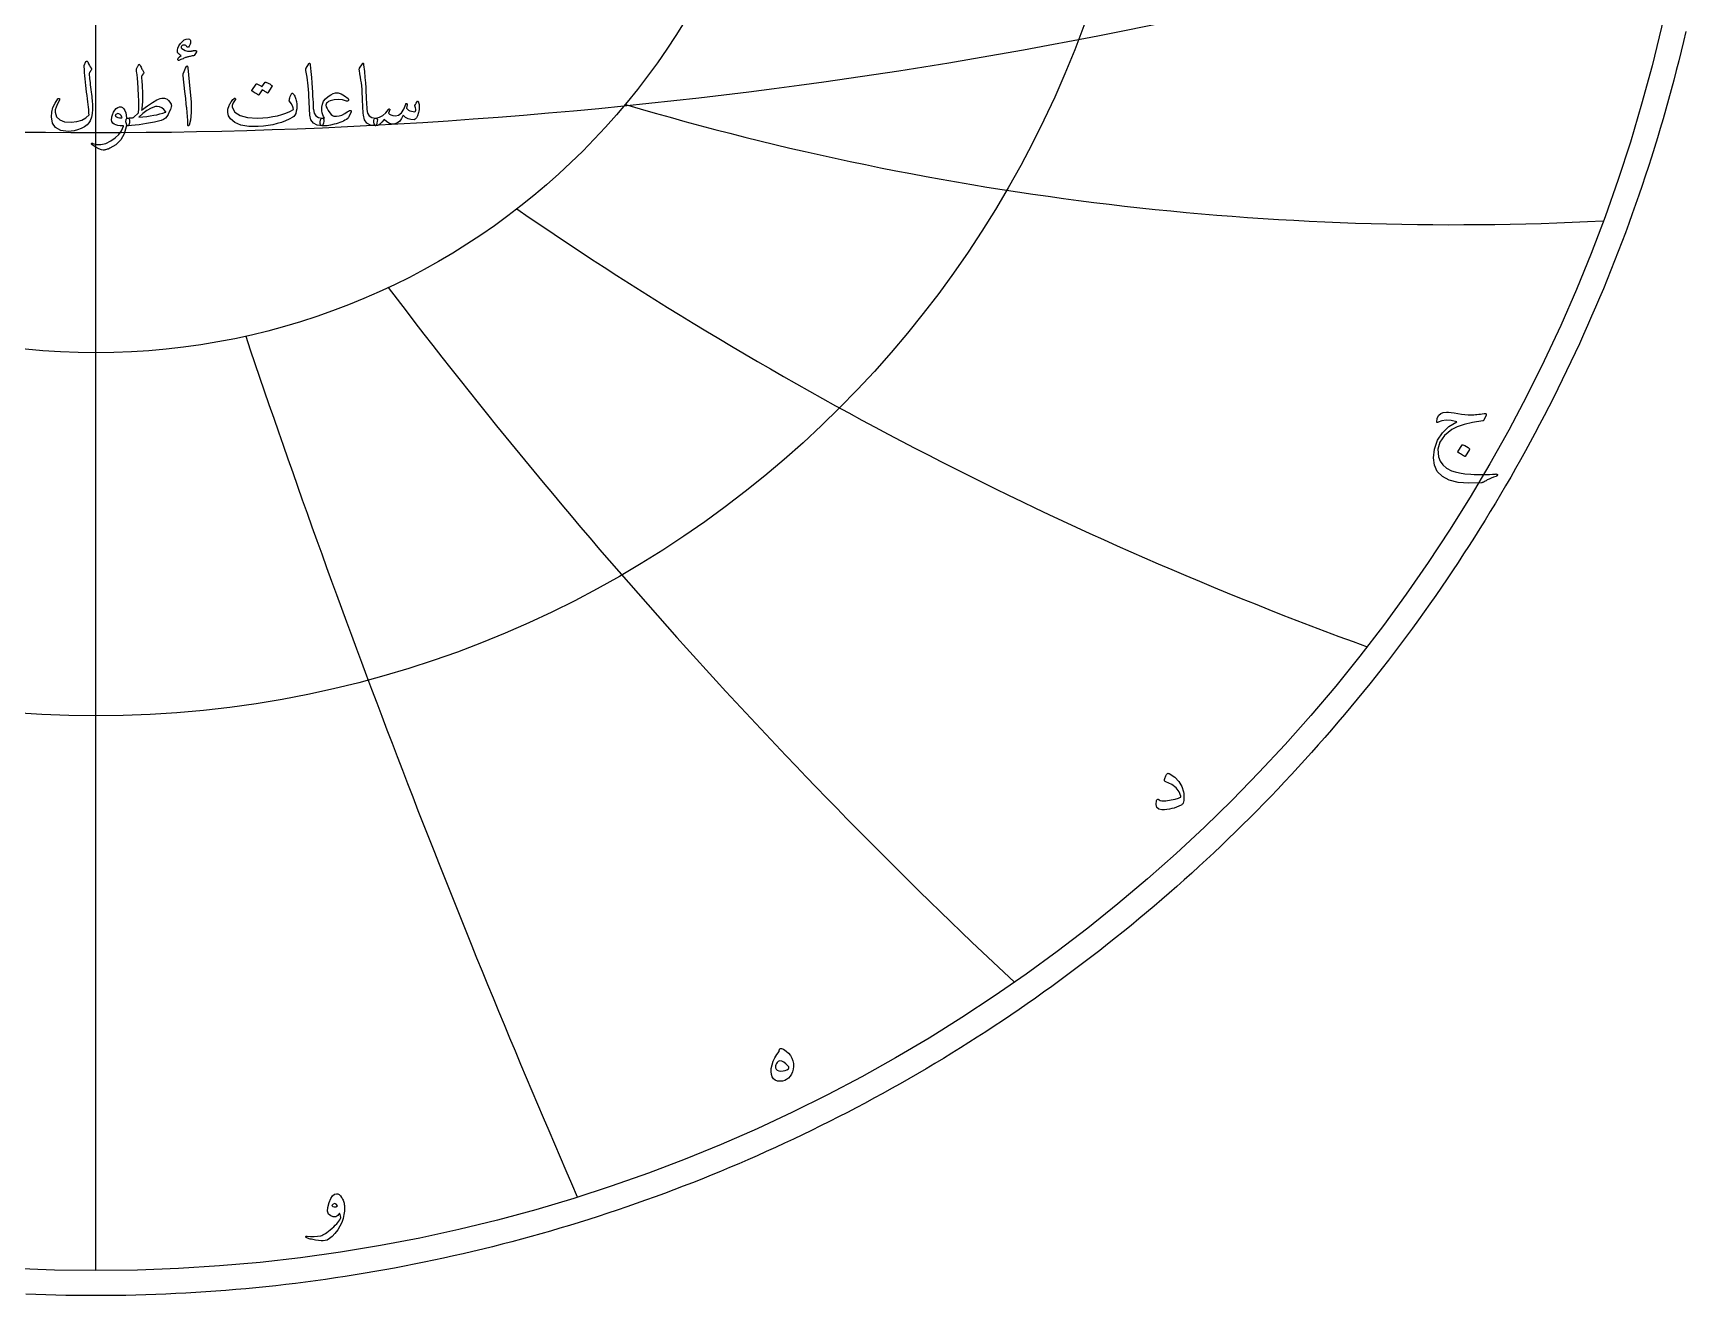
# Model space of a CAD drawing. Header units: millimetres. Extents: x -137 to 137, y -137 to 141.
# Drawn here: x -5.3 to 135, y -137.1 to -31 of the extents above; entities that cross this region are included whole.
import ezdxf

# ---------------------------------------------------------------- set-up
doc = ezdxf.new("R2010")
doc.units = ezdxf.units.MM
for name, color, linetype in [('CUT_OUTER', 1, 'Continuous'), ('ENGRAVE', 7, 'Continuous'), ('ENGRAVE_FINE', 8, 'Continuous'), ('TEXT', 5, 'Continuous')]:
    doc.layers.add(name, color=color, linetype=linetype)

msp = doc.modelspace()

# ---------------------------------------------------------------- linework, layer by layer
at = {"layer": 'CUT_OUTER'}
msp.add_lwpolyline([(133.5819, -30.859), (133.3901, -31.6781), (133.1932, -32.4959), (132.9913, -33.3126), (132.7844, -34.128), (132.5725, -34.9421), (132.3556, -35.7549), (132.1337, -36.5663), (131.9068, -37.3764), (131.675, -38.185), (131.4382, -38.9923), (131.1965, -39.798), (130.9499, -40.6023), (130.6983, -41.405), (130.4417, -42.2062), (130.1803, -43.0058), (129.914, -43.8037), (129.6428, -44.6), (129.3667, -45.3947), (129.0857, -46.1876), (128.7999, -46.9788), (128.5092, -47.7682), (128.2137, -48.5558), (127.9133, -49.3416), (127.6082, -50.1255), (127.2982, -50.9076), (126.9834, -51.6877), (126.6639, -52.4659), (126.3396, -53.2421), (126.0105, -54.0163), (125.6767, -54.7885), (125.3382, -55.5586), (124.9949, -56.3266), (124.6469, -57.0925), (124.2943, -57.8562), (123.9369, -58.6178), (123.5749, -59.3772), (123.2083, -60.1343), (122.837, -60.8891), (122.4611, -61.6417), (122.0805, -62.392), (121.6954, -63.1399), (121.3057, -63.8854), (120.9114, -64.6285), (120.5126, -65.3692), (120.1092, -66.1074), (119.7013, -66.8431), (119.2889, -67.5763), (118.872, -68.307), (118.4507, -69.0351), (118.0249, -69.7606), (117.5946, -70.4835), (117.1599, -71.2037), (116.7208, -71.9212), (116.2773, -72.6361), (115.8294, -73.3482), (115.3772, -74.0575), (114.9206, -74.7641), (114.4597, -75.4678), (113.9945, -76.1687), (113.525, -76.8667), (113.0512, -77.5618), (112.5732, -78.254), (112.0909, -78.9433), (111.6044, -79.6296), (111.1137, -80.3129), (110.6188, -80.9932), (110.1198, -81.6704), (109.6166, -82.3445), (109.1092, -83.0156), (108.5978, -83.6835), (108.0823, -84.3483), (107.5627, -85.0098), (107.0391, -85.6682), (106.5114, -86.3234), (105.9797, -86.9753), (105.4441, -87.624), (104.9044, -88.2693), (104.3608, -88.9113), (103.8133, -89.55), (103.2619, -90.1853), (102.7066, -90.8172), (102.1474, -91.4457), (101.5844, -92.0707), (101.0176, -92.6923), (100.4469, -93.3104), (99.8725, -93.925), (99.2943, -94.536), (98.7123, -95.1435), (98.1267, -95.7474), (97.5374, -96.3477), (96.9443, -96.9443), (96.3477, -97.5374), (95.7474, -98.1267), (95.1435, -98.7123), (94.536, -99.2943), (93.925, -99.8725), (93.3104, -100.4469), (92.6923, -101.0176), (92.0707, -101.5844), (91.4457, -102.1474), (90.8172, -102.7066), (90.1853, -103.2619), (89.55, -103.8133), (88.9113, -104.3608), (88.2693, -104.9044), (87.624, -105.4441), (86.9753, -105.9797), (86.3234, -106.5114), (85.6682, -107.0391), (85.0098, -107.5627), (84.3483, -108.0823), (83.6835, -108.5978), (83.0156, -109.1092), (82.3445, -109.6166), (81.6704, -110.1198), (80.9932, -110.6188), (80.3129, -111.1137), (79.6296, -111.6044), (78.9433, -112.0909), (78.254, -112.5732), (77.5618, -113.0512), (76.8667, -113.525), (76.1687, -113.9945), (75.4678, -114.4597), (74.7641, -114.9206), (74.0575, -115.3772), (73.3482, -115.8294), (72.6361, -116.2773), (71.9212, -116.7208), (71.2037, -117.1599), (70.4835, -117.5946), (69.7606, -118.0249), (69.0351, -118.4507), (68.307, -118.872), (67.5763, -119.2889), (66.8431, -119.7013), (66.1074, -120.1092), (65.3692, -120.5126), (64.6285, -120.9114), (63.8854, -121.3057), (63.1399, -121.6954), (62.392, -122.0805), (61.6417, -122.4611), (60.8891, -122.837), (60.1343, -123.2083), (59.3772, -123.5749), (58.6178, -123.9369), (57.8562, -124.2943), (57.0925, -124.6469), (56.3266, -124.9949), (55.5586, -125.3382), (54.7885, -125.6767), (54.0163, -126.0105), (53.2421, -126.3396), (52.4659, -126.6639), (51.6877, -126.9834), (50.9076, -127.2982), (50.1255, -127.6082), (49.3416, -127.9133), (48.5558, -128.2137), (47.7682, -128.5092), (46.9788, -128.7999), (46.1876, -129.0857), (45.3947, -129.3667), (44.6, -129.6428), (43.8037, -129.914), (43.0058, -130.1803), (42.2062, -130.4417), (41.405, -130.6983), (40.6023, -130.9499), (39.798, -131.1965), (38.9923, -131.4382), (38.185, -131.675), (37.3764, -131.9068), (36.5663, -132.1337), (35.7549, -132.3556), (34.9421, -132.5725), (34.128, -132.7844), (33.3126, -132.9913), (32.4959, -133.1932), (31.6781, -133.3901), (30.859, -133.5819), (30.0388, -133.7688), (29.2174, -133.9506), (28.395, -134.1273), (27.5714, -134.299), (26.7469, -134.4657), (25.9213, -134.6272), (25.0948, -134.7838), (24.2673, -134.9352), (23.4389, -135.0816), (22.6096, -135.2228), (21.7795, -135.359), (20.9485, -135.4901), (20.1167, -135.6161), (19.2842, -135.737), (18.451, -135.8528), (17.6171, -135.9634), (16.7825, -136.0689), (15.9473, -136.1694), (15.1115, -136.2646), (14.2751, -136.3548), (13.4381, -136.4398), (12.6007, -136.5197), (11.7628, -136.5945), (10.9245, -136.6641), (10.0857, -136.7285), (9.2466, -136.7878), (8.4071, -136.842), (7.5673, -136.891), (6.7272, -136.9349), (5.8868, -136.9736), (5.0463, -137.0071), (4.2055, -137.0355), (3.3646, -137.0587), (2.5236, -137.0768), (1.6824, -137.0897), (0.8412, -137.0974), (0, -137.1), (-0.8412, -137.0974), (-1.6824, -137.0897), (-2.5236, -137.0768), (-3.3646, -137.0587), (-4.2055, -137.0355), (-5.0463, -137.0071), (-5.8868, -136.9736)], dxfattribs=at)
at = {"layer": 'ENGRAVE'}
for points in [[(0, -135), (0, 135)], [(0, -135), (0, -57.8458)]]:
    msp.add_lwpolyline(points, dxfattribs=at)
for radius in [135, 88.3696, 57.8458]:
    msp.add_circle((0, 0), radius, dxfattribs=at)
for centre, radius, start, end in [((114.1054, 197.6363), 244.7229, 253.472045, 272.936249), ((214.7063, 214.7063), 316.2384, 235.453413, 250.051566), ((393.8479, 227.3882), 463.2825, 217.146724, 226.878826), ((877.7684, 235.1973), 913.0194, 198.6292186, 203.4952694)]:
    msp.add_arc(centre, radius, start, end, dxfattribs=at)
at = {"layer": 'ENGRAVE_FINE'}
msp.add_arc((0, 400.7178), 440.0625, 252.309853, 287.690147, dxfattribs=at)
at = {"layer": 'TEXT'}
for points in [[(8.1907, -32.8871), (8.0961, -32.9047), (8.0084, -32.9215), (7.9274, -32.9374), (7.8532, -32.9524), (7.7863, -32.9669), (7.7271, -32.9814), (7.6756, -32.9959), (7.6319, -33.0104), (7.5874, -33.027), (7.5339, -33.0476), (7.4713, -33.0724), (7.3996, -33.1012), (7.3189, -33.1345), (7.229, -33.1728), (7.1301, -33.2162), (7.0222, -33.2645), (6.9782, -33.279), (6.9405, -33.279), (6.9092, -33.2645), (6.8843, -33.2354), (6.8693, -33.1642), (6.9115, -33.0812), (7.0108, -32.9864), (7.1673, -32.8798), (7.0476, -32.8118), (6.9569, -32.7383), (6.8952, -32.6593), (6.8625, -32.575), (6.8561, -32.4157), (6.8952, -32.2429), (6.9795, -32.0565), (7.1093, -31.8564), (7.264, -31.6772), (7.4232, -31.5534), (7.5869, -31.4849), (7.7552, -31.4717), (7.8491, -31.4953), (7.9131, -31.5443), (7.9471, -31.6187), (7.9512, -31.7185), (7.9349, -31.8265), (7.9077, -31.9254), (7.8696, -32.0152), (7.8206, -32.0959), (7.7716, -32.1526), (7.7262, -32.1776), (7.6845, -32.1708), (7.6464, -32.1322), (7.6028, -32.0746), (7.552, -32.0324), (7.494, -32.0057), (7.4286, -31.9943), (7.3601, -31.9943), (7.2998, -32.0088), (7.2476, -32.0379), (7.2036, -32.0814), (7.1714, -32.134), (7.1619, -32.183), (7.1751, -32.2284), (7.2109, -32.2701), (7.3452, -32.3695), (7.5085, -32.4425), (7.7008, -32.4892), (7.9222, -32.5096), (7.9415, -32.509), (7.963, -32.5069), (7.9868, -32.5035), (8.0129, -32.4987), (8.0413, -32.4931), (8.0719, -32.487), (8.1048, -32.4804), (8.1399, -32.4733), (8.178, -32.4663), (8.2125, -32.4597), (8.2433, -32.4536), (8.2706, -32.4479), (8.2946, -32.4432), (8.3159, -32.4398), (8.3345, -32.4377), (8.3504, -32.4371), (8.3803, -32.4402), (8.4048, -32.4498), (8.4239, -32.4656), (8.4375, -32.4879), (8.4461, -32.5092), (8.4502, -32.5296), (8.4497, -32.5491), (8.4448, -32.5677), (8.3744, -32.6993), (8.3087, -32.7963), (8.2474, -32.8589), (8.1907, -32.8871)], [(-0.8383, -33.3806), (-0.8256, -33.3584), (-0.8093, -33.3425), (-0.7893, -33.333), (-0.7657, -33.3298), (-0.7421, -33.3339), (-0.7222, -33.3461), (-0.7058, -33.3665), (-0.6931, -33.3951), (-0.6256, -33.5616), (-0.5534, -33.7054), (-0.4768, -33.8265), (-0.3956, -33.925), (-0.3715, -33.9603), (-0.3647, -34.0012), (-0.3752, -34.0474), (-0.4028, -34.0992), (-0.4205, -34.1241), (-0.4373, -34.1481), (-0.4532, -34.1713), (-0.4681, -34.1935), (-0.4822, -34.2144), (-0.4954, -34.2334), (-0.5076, -34.2507), (-0.519, -34.2661), (-0.538, -34.2942), (-0.5516, -34.3278), (-0.5598, -34.3668), (-0.5625, -34.4112), (-0.5539, -34.5367), (-0.5425, -34.6734), (-0.5285, -34.8216), (-0.5117, -34.981), (-0.4926, -35.1518), (-0.4718, -35.3339), (-0.4491, -35.5274), (-0.4246, -35.7322), (-0.3972, -35.9366), (-0.3729, -36.1287), (-0.3518, -36.3086), (-0.3339, -36.4762), (-0.3187, -36.632), (-0.3057, -36.7765), (-0.2951, -36.9096), (-0.2867, -37.0314), (-0.2772, -37.392), (-0.3067, -37.7336), (-0.3752, -38.0562), (-0.4827, -38.3596), (-0.5874, -38.5379), (-0.7494, -38.7026), (-0.9685, -38.8536), (-1.2448, -38.9911), (-1.5442, -39.1049), (-1.8254, -39.1852), (-2.0885, -39.232), (-2.3335, -39.2451), (-2.9468, -39.1607), (-3.3859, -38.9294), (-3.6508, -38.5511), (-3.7415, -38.0258), (-3.7098, -37.6343), (-3.6073, -37.251), (-3.434, -36.8758), (-3.1899, -36.5088), (-3.1713, -36.4875), (-3.1518, -36.4744), (-3.1314, -36.4694), (-3.1101, -36.4725), (-3.0874, -36.4812), (-3.0702, -36.4925), (-3.0584, -36.5066), (-3.052, -36.5233), (-3.0475, -36.5483), (-3.0484, -36.5723), (-3.0547, -36.5955), (-3.0665, -36.6177), (-3.233, -36.942), (-3.3478, -37.2183), (-3.4108, -37.4465), (-3.4222, -37.6266), (-3.3011, -38.0144), (-3.0393, -38.2852), (-2.6369, -38.439), (-2.094, -38.4758), (-1.6045, -38.4227), (-1.1885, -38.2998), (-0.846, -38.107), (-0.577, -37.8443), (-0.5827, -37.7175), (-0.5924, -37.5694), (-0.6063, -37.4), (-0.6242, -37.2092), (-0.6466, -36.9967), (-0.6741, -36.762), (-0.7065, -36.505), (-0.744, -36.2258), (-0.7793, -35.9377), (-0.8129, -35.6542), (-0.8447, -35.3752), (-0.8746, -35.1008), (-0.9023, -34.8309), (-0.9272, -34.5655), (-0.9494, -34.3046), (-0.969, -34.0483), (-0.998, -33.8016), (-0.9966, -33.7734), (-0.9925, -33.7471), (-0.9857, -33.7226), (-0.9762, -33.7)], [(3.5891, -33.6419), (3.6064, -33.6233), (3.6218, -33.611), (3.6354, -33.6051), (3.6472, -33.6056), (3.6612, -33.612), (3.6744, -33.6237), (3.6866, -33.641), (3.698, -33.6637), (3.744, -33.7617), (3.7878, -33.8524), (3.8293, -33.9358), (3.8685, -34.0121), (3.906, -34.0801), (3.942, -34.1391), (3.9767, -34.189), (4.0101, -34.2298), (4.0346, -34.2634), (4.0427, -34.2987), (4.0346, -34.3359), (4.0101, -34.375), (3.8649, -34.5564), (3.8463, -34.5877), (3.8341, -34.6235), (3.8282, -34.6639), (3.8286, -34.7088), (3.8522, -35.0513), (3.8722, -35.353), (3.8885, -35.6138), (3.9012, -35.8338), (3.9107, -36.0135), (3.9175, -36.1532), (3.9216, -36.253), (3.923, -36.3129), (3.9214, -36.4898), (3.9166, -36.6576), (3.9087, -36.8164), (3.8976, -36.9661), (3.8837, -37.1067), (3.8676, -37.2383), (3.8493, -37.3607), (3.8286, -37.4742), (4.3217, -37.0967), (4.7486, -36.8064), (5.1092, -36.6032), (5.4036, -36.4871), (5.5347, -36.4562), (5.6522, -36.4435), (5.7561, -36.4489), (5.8464, -36.4725), (5.9738, -36.5388), (6.095, -36.6431), (6.2097, -36.7855), (6.3181, -36.9661), (6.3349, -37.0092), (6.3417, -37.0586), (6.3386, -37.1144), (6.3254, -37.1766), (6.2533, -37.3998), (6.1675, -37.6121), (6.0682, -37.8135), (5.9552, -38.004), (5.8455, -38.1265), (5.6903, -38.2326), (5.4898, -38.3224), (5.244, -38.3959), (4.9148, -38.4687), (4.588, -38.5347), (4.2634, -38.5939), (3.9411, -38.6463), (3.6215, -38.6915), (3.3051, -38.7289), (2.9919, -38.7586), (2.6819, -38.7806), (2.6469, -38.7706), (2.6147, -38.7407), (2.5852, -38.6908), (2.5585, -38.6209), (2.5349, -38.5352), (2.5222, -38.4522), (2.5204, -38.3719), (2.5294, -38.2943), (2.5498, -38.2267), (2.5821, -38.1764), (2.6261, -38.1433), (2.6819, -38.1274), (2.756, -38.1233), (2.8261, -38.1183), (2.8921, -38.1124), (2.954, -38.1056), (3.0119, -38.0988), (3.0656, -38.0929), (3.1153, -38.0879), (3.1609, -38.0838), (3.5673, -37.6919), (3.571, -37.6749), (3.5746, -37.6529), (3.5782, -37.6259), (3.5819, -37.5939), (3.5855, -37.5569), (3.5891, -37.515), (3.5927, -37.468), (3.5964, -37.4161), (3.5995, -37.3596), (3.6018, -37.2991), (3.6032, -37.2344), (3.6036, -37.1657), (3.6036, -37.0933), (3.6036, -37.0178), (3.6036, -36.9391), (3.6036, -36.8572), (3.6027, -36.7647), (3.6, -36.654), (3.5955, -36.5252), (3.5891, -36.3782), (3.5809, -36.214), (3.571, -36.0334), (3.5592, -35.8366), (3.5456, -35.6233), (3.5143, -35.1502), (3.4857, -34.776), (3.4598, -34.5006), (3.4367, -34.3242), (3.4181, -34.2107), (3.4058, -34.1246), (3.3999, -34.0656), (3.4004, -34.0338), (3.4224, -33.9739), (3.4449, -33.9177), (3.4678, -33.8651), (3.4911, -33.8161), (3.5149, -33.7698), (3.5392, -33.7254), (3.5639, -33.6827), (3.5891, -33.6419)], [(17.8948, -33.5548), (17.9088, -33.533), (17.922, -33.5185), (17.9342, -33.5112), (17.9456, -33.5112), (17.9628, -33.5208), (17.9782, -33.5494), (17.9918, -33.597), (18.0036, -33.6637), (18.0635, -34.2058), (18.1125, -34.707), (18.1506, -35.1674), (18.1778, -35.5871), (18.1953, -35.9459), (18.2114, -36.2675), (18.2261, -36.5519), (18.2395, -36.7992), (18.2511, -37.0092), (18.2604, -37.182), (18.2674, -37.3176), (18.2722, -37.4161), (18.3366, -37.7109), (18.479, -37.9278), (18.6995, -38.0666), (18.998, -38.1274), (19.081, -38.1492), (19.1341, -38.2), (19.1572, -38.2798), (19.1504, -38.3887), (19.1164, -38.5601), (19.0796, -38.6826), (19.0402, -38.7561), (18.998, -38.7806), (18.5779, -38.7253), (18.2685, -38.5592), (18.0699, -38.2825), (17.9819, -37.8951), (17.968, -37.7098), (17.9555, -37.5241), (17.9444, -37.3378), (17.9347, -37.1512), (17.9258, -36.964), (17.9174, -36.7765), (17.9095, -36.5884), (17.902, -36.4), (17.8884, -36.0405), (17.8694, -35.7168), (17.8449, -35.429), (17.8149, -35.177), (17.7795, -34.935), (17.7387, -34.6771), (17.6924, -34.4033), (17.6407, -34.1137), (17.6339, -34.0615), (17.6353, -34.0139), (17.6448, -33.9708), (17.6625, -33.9322)], [(22.3875, -33.5548), (22.4016, -33.533), (22.4147, -33.5185), (22.427, -33.5112), (22.4383, -33.5112), (22.4555, -33.5208), (22.471, -33.5494), (22.4846, -33.597), (22.4964, -33.6637), (22.5562, -34.2058), (22.6052, -34.707), (22.6433, -35.1674), (22.6706, -35.5871), (22.688, -35.9459), (22.7041, -36.2675), (22.7189, -36.5519), (22.7323, -36.7992), (22.7438, -37.0092), (22.7531, -37.182), (22.7602, -37.3176), (22.7649, -37.4161), (22.8293, -37.7109), (22.9718, -37.9278), (23.1922, -38.0666), (23.4907, -38.1274), (23.5737, -38.1492), (23.6268, -38.2), (23.6499, -38.2798), (23.6431, -38.3887), (23.6091, -38.5601), (23.5724, -38.6826), (23.5329, -38.7561), (23.4907, -38.7806), (23.0707, -38.7253), (22.7613, -38.5592), (22.5626, -38.2825), (22.4746, -37.8951), (22.4608, -37.7098), (22.4483, -37.5241), (22.4372, -37.3378), (22.4274, -37.1512), (22.4186, -36.964), (22.4102, -36.7765), (22.4022, -36.5884), (22.3948, -36.4), (22.3811, -36.0405), (22.3621, -35.7168), (22.3376, -35.429), (22.3077, -35.177), (22.2723, -34.935), (22.2315, -34.6771), (22.1852, -34.4033), (22.1335, -34.1137), (22.1267, -34.0615), (22.128, -34.0139), (22.1376, -33.9708), (22.1552, -33.9322)], [(7.5302, -33.9177), (7.5996, -33.7834), (7.6554, -33.7362), (7.6976, -33.7762), (7.7262, -33.9032), (7.8931, -35.6814), (7.9925, -36.7728), (8.0147, -37.6447), (7.9598, -38.297), (7.8278, -38.7298), (7.8038, -38.7652), (7.7825, -38.7842), (7.7639, -38.787), (7.748, -38.7733), (7.7353, -38.752), (7.7262, -38.7244), (7.7208, -38.6903), (7.719, -38.65), (7.719, -38.3356), (7.7044, -38.0022), (7.6754, -37.6497), (7.6319, -37.2782), (7.6223, -37.1811), (7.5938, -36.9189), (7.5461, -36.4916), (7.4794, -35.8992), (7.3198, -34.5854), (7.3161, -34.5156), (7.3198, -34.4512), (7.3306, -34.3922), (7.3488, -34.3387)], [(16.5738, -36.0806), (16.6226, -36.1418), (16.6672, -36.2094), (16.7078, -36.2834), (16.7444, -36.3637), (16.7768, -36.4499), (16.8051, -36.5415), (16.8294, -36.6386), (16.8496, -36.7411), (16.8759, -36.947), (16.8823, -37.1512), (16.8686, -37.3535), (16.8351, -37.554), (16.7843, -37.7327), (16.719, -37.877), (16.6391, -37.9868), (16.5448, -38.0621), (16.2454, -38.2204), (15.9278, -38.3614), (15.5921, -38.4853), (15.2383, -38.5919), (14.8663, -38.6804), (14.4762, -38.7498), (14.0679, -38.8001), (13.6415, -38.8314), (12.8422, -38.8232), (12.1863, -38.7117), (11.6737, -38.4966), (11.3044, -38.1782), (11.1529, -37.9291), (11.0831, -37.661), (11.0949, -37.3739), (11.1883, -37.0677), (11.2198, -37.0017), (11.2564, -36.9343), (11.2979, -36.8656), (11.3444, -36.7955), (11.3958, -36.7241), (11.4523, -36.6513), (11.5138, -36.5771), (11.5802, -36.5016), (11.6025, -36.4803), (11.6256, -36.4671), (11.6496, -36.4621), (11.6746, -36.4653), (11.6914, -36.4716), (11.7054, -36.4834), (11.7168, -36.5007), (11.7254, -36.5233), (11.7295, -36.5447), (11.7272, -36.5651), (11.7186, -36.5846), (11.7036, -36.6032), (11.6415, -36.6771), (11.5857, -36.7538), (11.5362, -36.8332), (11.4931, -36.9153), (11.4637, -36.9938), (11.4478, -37.0695), (11.4455, -37.1425), (11.4569, -37.2129), (11.6837, -37.6234), (12.1101, -37.9114), (12.7361, -38.077), (13.5617, -38.1201), (14.0155, -38.1027), (14.4481, -38.0648), (14.8593, -38.0065), (15.2492, -37.9278), (15.6182, -37.8287), (15.9668, -37.7091), (16.295, -37.5692), (16.6028, -37.4088), (16.5729, -37.2591), (16.5048, -37.0931), (16.3987, -36.9107), (16.2544, -36.7121), (16.2499, -36.693), (16.2508, -36.6576), (16.2572, -36.6059), (16.269, -36.5379), (16.2721, -36.5311), (16.2744, -36.5252), (16.2758, -36.5202), (16.2762, -36.5161), (16.2998, -36.4235), (16.3343, -36.3201), (16.3796, -36.2058), (16.4359, -36.0806), (16.4608, -36.0425), (16.4921, -36.0298), (16.5298, -36.0425), (16.5738, -36.0806)], [(14.2077, -35.1153), (14.2167, -35.1062), (14.2294, -35.1008), (14.2458, -35.0989), (14.2657, -35.1008), (14.3372, -35.1275), (14.4064, -35.157), (14.4733, -35.1892), (14.5379, -35.2242), (14.6007, -35.2623), (14.6622, -35.304), (14.7223, -35.3494), (14.781, -35.3983), (14.7924, -35.4133), (14.7974, -35.4292), (14.796, -35.446), (14.7883, -35.4637), (14.4399, -36.0153), (14.4304, -36.0225), (14.4163, -36.0225), (14.3977, -36.0153), (14.3746, -36.0008), (14.3587, -35.9874), (14.3329, -35.969), (14.297, -35.9456), (14.2512, -35.9173), (14.195, -35.8835), (14.1278, -35.8438), (14.0498, -35.7982), (13.9609, -35.7467), (13.6851, -36.175), (13.6724, -36.1881), (13.656, -36.1913), (13.6361, -36.1845), (13.6125, -36.1677), (13.5921, -36.1532), (13.5599, -36.1314), (13.5159, -36.1024), (13.4601, -36.0661), (13.3916, -36.0225), (13.3095, -35.9717), (13.2138, -35.9137), (13.1044, -35.8483), (13.0931, -35.8375), (13.0881, -35.8266), (13.0895, -35.8157), (13.0972, -35.8048), (13.4528, -35.275), (13.4619, -35.2659), (13.4746, -35.2604), (13.4909, -35.2586), (13.5109, -35.2604), (13.5717, -35.2802), (13.6306, -35.3031), (13.6878, -35.3292), (13.7431, -35.3584), (13.7967, -35.3904), (13.8484, -35.4247), (13.8983, -35.4612), (13.9464, -35.5)], [(21.444, -37.5975), (21.248, -38.033), (21.223, -38.0761), (21.199, -38.111), (21.1759, -38.1378), (21.1536, -38.1564), (21.0407, -38.2338), (20.9196, -38.3061), (20.7903, -38.3735), (20.6528, -38.4358), (20.5077, -38.4941), (20.3552, -38.5493), (20.1956, -38.6012), (20.0286, -38.65), (19.7165, -38.7262), (19.4407, -38.7733), (19.2012, -38.7915), (18.998, -38.7806), (18.9204, -38.7452), (18.8692, -38.6754), (18.8442, -38.571), (18.8456, -38.4322), (18.8642, -38.307), (18.8909, -38.2145), (18.9259, -38.1546), (18.969, -38.1274), (18.9762, -38.1274), (18.9835, -38.1274), (18.9907, -38.1274), (18.998, -38.1274), (19.052, -38.1328), (19.105, -38.1346), (19.1572, -38.1328), (19.2085, -38.1274), (19.1205, -37.9972), (19.0524, -37.8534), (19.0043, -37.696), (18.9762, -37.525), (18.9721, -37.2188), (19.0252, -36.9461), (19.1354, -36.7071), (19.3028, -36.5016), (19.5183, -36.3097), (19.7292, -36.1623), (19.9356, -36.0593), (20.1375, -36.0008), (20.3552, -36.0012), (20.602, -36.0824), (20.8778, -36.2444), (21.1827, -36.4871), (21.2171, -36.5247), (21.2335, -36.5651), (21.2317, -36.6082), (21.2117, -36.654), (21.1831, -36.6894), (21.1482, -36.7084), (21.1069, -36.7111), (21.0593, -36.6975), (20.7177, -36.5986), (20.3752, -36.5633), (20.0318, -36.5914), (19.6875, -36.683), (19.551, -36.7406), (19.4462, -36.8046), (19.3731, -36.8749), (19.3319, -36.9516), (19.3219, -37.0486), (19.35, -37.1729), (19.4162, -37.3245), (19.5206, -37.5032), (19.6476, -37.6837), (19.7673, -37.8189), (19.8798, -37.9087), (19.9851, -37.9532), (20.2142, -37.9759), (20.4442, -37.9496), (20.6751, -37.8743), (20.9069, -37.75), (21.1173, -37.6048), (21.2262, -37.5358), (21.3133, -37.4959), (21.3786, -37.485), (21.4222, -37.5032), (21.4399, -37.5254), (21.4494, -37.5485), (21.4508, -37.5726), (21.444, -37.5975)], [(2.5367, -38.8604), (2.3666, -39.4579), (2.0813, -39.9582), (1.6807, -40.3615), (1.1649, -40.6677), (1.0928, -40.6988), (1.0216, -40.7267), (0.9513, -40.7514), (0.8819, -40.7729), (0.8138, -40.7909), (0.7476, -40.8047), (0.6832, -40.8144), (0.6206, -40.8201), (0.4645, -40.7979), (0.2577, -40.7167), (0, -40.5765), (-0.3085, -40.3774), (-0.3416, -40.3488), (-0.3611, -40.3211), (-0.367, -40.2944), (-0.3593, -40.2685), (-0.342, -40.2485), (-0.3194, -40.2395), (-0.2912, -40.2413), (-0.2577, -40.254), (0.0631, -40.3579), (0.4228, -40.3574), (0.8215, -40.2526), (1.2593, -40.0435), (1.6167, -39.8008), (1.9125, -39.5155), (2.1466, -39.1875), (2.319, -38.8169), (2.3176, -38.8037), (2.3135, -38.7933), (2.3067, -38.7856), (2.2972, -38.7806), (2.0472, -38.7661), (1.8345, -38.7371), (1.6589, -38.6935), (1.5206, -38.6354), (1.4135, -38.5456), (1.3464, -38.4213), (1.3192, -38.2626), (1.3319, -38.0693), (1.3359, -38.0437), (1.3409, -38.0176), (1.3468, -37.9911), (1.3536, -37.9641), (1.3613, -37.9362), (1.37, -37.9069), (1.3795, -37.8763), (1.3899, -37.8443), (1.4752, -37.637), (1.5786, -37.4651), (1.7002, -37.3285), (1.8399, -37.2274), (1.9828, -37.172), (2.1139, -37.1729), (2.2332, -37.2301), (2.3407, -37.3435), (2.4346, -37.5014), (2.5058, -37.6846), (2.5544, -37.8933), (2.5802, -38.1274), (2.5945, -38.1272), (2.6084, -38.1265), (2.6217, -38.1253), (2.6347, -38.1237), (2.6476, -38.1222), (2.661, -38.121), (2.6748, -38.1203), (2.6891, -38.1201), (2.7381, -38.1306), (2.7762, -38.1619), (2.8034, -38.214), (2.8198, -38.2871), (2.8266, -38.3673), (2.8252, -38.4485), (2.8157, -38.5307), (2.798, -38.6137), (2.7748, -38.6867), (2.749, -38.7389), (2.7204, -38.7702), (2.6891, -38.7806), (2.5512, -38.7806), (2.5503, -38.7938), (2.5476, -38.8114), (2.543, -38.8337), (2.5367, -38.8604)], [(2.1883, -38.0475), (2.1121, -37.9146), (2.0286, -37.8207), (1.9379, -37.7658), (1.8399, -37.75), (1.7814, -37.7654), (1.7292, -37.7899), (1.6834, -37.8234), (1.644, -37.8661), (1.6313, -37.8888), (1.6294, -37.9133), (1.6385, -37.9396), (1.6585, -37.9677), (1.7333, -38.0335), (1.8417, -38.0784), (1.9837, -38.1024), (2.1593, -38.1056), (2.1774, -38.102), (2.1883, -38.0911), (2.1919, -38.0729), (2.1883, -38.0475)], [(5.1496, -37.1403), (5.1129, -37.1416), (5.0752, -37.1457), (5.0366, -37.1525), (4.9972, -37.1621), (4.6406, -37.3022), (4.2895, -37.4977), (3.9439, -37.7486), (3.6036, -38.0548), (3.9434, -38.023), (4.2659, -37.9858), (4.5712, -37.9432), (4.8593, -37.8951), (5.1301, -37.8411), (5.3837, -37.7808), (5.62, -37.7141), (5.8391, -37.6411), (5.8595, -37.6325), (5.87, -37.6211), (5.8704, -37.6071), (5.8609, -37.5903), (5.7048, -37.3988), (5.5343, -37.26), (5.3492, -37.1738), (5.1496, -37.1403)], [(27.0109, -36.7121), (27.0268, -36.7012), (27.0454, -36.7048), (27.0667, -36.7229), (27.0907, -36.7556), (27.1166, -36.8109), (27.1361, -36.8899), (27.1492, -36.9924), (27.156, -37.1185), (27.1583, -37.2619), (27.1506, -37.4016), (27.1329, -37.5377), (27.1052, -37.6701), (27.0245, -37.9278), (26.9347, -38.1129), (26.8358, -38.2254), (26.7278, -38.2653), (26.4724, -38.2503), (26.2361, -38.1836), (26.0188, -38.0652), (25.8206, -37.8951), (25.6845, -38.1632), (25.523, -38.3723), (25.3361, -38.5225), (25.1238, -38.6137), (24.9011, -38.6336), (24.6756, -38.5774), (24.4474, -38.4449), (24.2165, -38.2362), (24.0296, -38.4744), (23.8464, -38.6445), (23.6667, -38.7466), (23.4907, -38.7806), (23.4553, -38.7606), (23.4218, -38.7008), (23.39, -38.601), (23.3601, -38.4612), (23.3492, -38.3233), (23.3673, -38.2217), (23.4145, -38.1564), (23.4907, -38.1274), (23.8255, -38.0516), (24.1185, -37.9042), (24.3699, -37.6851), (24.5794, -37.3943), (24.5908, -37.3784), (24.603, -37.3671), (24.6162, -37.3603), (24.6302, -37.358), (24.6475, -37.3598), (24.6629, -37.3653), (24.6765, -37.3744), (24.6883, -37.3871), (24.6951, -37.4261), (24.6792, -37.4923), (24.6407, -37.5857), (24.5794, -37.7064), (24.6597, -37.7994), (24.7845, -37.8679), (24.9537, -37.9119), (25.1673, -37.9314), (25.4336, -37.8756), (25.6663, -37.6937), (25.8655, -37.3857), (26.031, -36.9516), (26.0392, -36.9293), (26.0492, -36.9135), (26.061, -36.9039), (26.0746, -36.9008), (26.095, -36.9026), (26.1127, -36.908), (26.1277, -36.9171), (26.1399, -36.9298), (26.149, -36.9479), (26.1544, -36.9661), (26.1562, -36.9842), (26.1544, -37.0024), (26.0819, -37.3072), (26.1667, -37.3825), (26.2687, -37.4487), (26.3881, -37.5059), (26.5246, -37.554), (26.6575, -37.5853), (26.7587, -37.5921), (26.8281, -37.5744), (26.8657, -37.5322), (26.878, -37.4678), (26.8712, -37.3762), (26.8453, -37.2573), (26.8004, -37.1112), (26.8081, -37.07), (26.8458, -36.9897), (26.9134, -36.8704), (27.0109, -36.7121)], [(116.8005, -63.095), (116.6147, -63.5131), (116.5978, -63.5407), (116.5779, -63.5615), (116.5552, -63.5755), (116.5295, -63.5828), (115.6707, -63.7183), (114.9521, -63.8847), (114.3739, -64.0821), (113.936, -64.3105), (113.322, -64.8113), (112.9276, -65.3615), (112.7529, -65.961), (112.7979, -66.6099), (112.9344, -66.9612), (113.1657, -67.2718), (113.4918, -67.5418), (113.9128, -67.7712), (114.2084, -67.8738), (114.5766, -67.957), (115.0174, -68.0209), (115.5308, -68.0654), (115.8037, -68.0784), (116.0728, -68.0867), (116.3379, -68.09), (116.5992, -68.0886), (116.8557, -68.0828), (117.1063, -68.0731), (117.3512, -68.0596), (117.5902, -68.0421), (117.6463, -68.0383), (117.6908, -68.0421), (117.7237, -68.0538), (117.745, -68.0731), (117.7566, -68.0968), (117.7605, -68.1215), (117.7566, -68.1471), (117.745, -68.1738), (117.7366, -68.188), (117.7266, -68.1999), (117.7153, -68.2093), (117.7024, -68.2163), (117.6887, -68.2224), (117.6744, -68.2289), (117.6596, -68.2359), (117.6444, -68.2434), (117.4213, -68.3146), (117.2244, -68.3886), (117.0536, -68.4655), (116.9089, -68.5454), (116.8162, -68.6029), (116.7318, -68.6518), (116.6556, -68.692), (116.5876, -68.7234), (116.5288, -68.7476), (116.4802, -68.766), (116.4417, -68.7786), (116.4134, -68.7854), (115.3547, -68.8246), (114.4547, -68.7486), (113.7134, -68.5575), (113.1308, -68.2512), (112.7099, -67.8312), (112.4612, -67.3067), (112.3847, -66.6776), (112.4805, -65.9441), (112.7341, -65.2052), (113.1308, -64.5757), (113.6708, -64.0555), (114.3541, -63.6447), (113.8702, -63.5523), (113.4483, -63.5305), (113.0883, -63.5794), (112.7902, -63.6989), (112.7641, -63.7086), (112.7399, -63.7144), (112.7176, -63.7163), (112.6973, -63.7144), (112.6804, -63.7081), (112.6683, -63.697), (112.661, -63.681), (112.6586, -63.6602), (112.6692, -63.5639), (112.6857, -63.4686), (112.7079, -63.3742), (112.736, -63.2809), (112.8347, -63.0994), (112.9915, -62.9654), (113.2063, -62.8788), (113.4792, -62.8396), (113.652, -62.841), (113.8683, -62.8609), (114.1281, -62.8991), (114.4315, -62.9557), (114.7445, -63.0123), (115.0334, -63.0505), (115.2981, -63.0704), (115.5386, -63.0718), (115.6542, -63.0667), (115.7766, -63.0592), (115.9058, -63.0493), (116.0418, -63.037), (116.1845, -63.0217), (116.3341, -63.0031), (116.4904, -62.9811), (116.6534, -62.9557), (116.7468, -62.9528), (116.8024, -62.975), (116.8204, -63.0225), (116.8005, -63.095)], [(114.8031, -65.6034), (114.8128, -65.5938), (114.8263, -65.5879), (114.8437, -65.586), (114.865, -65.5879), (115.0155, -65.6489), (115.1573, -65.7234), (115.2904, -65.8115), (115.4147, -65.9131), (115.4268, -65.9286), (115.4321, -65.9441), (115.4307, -65.9596), (115.4224, -65.975), (115.0586, -66.5634), (115.045, -66.5775), (115.0276, -66.5809), (115.0063, -66.5736), (114.9812, -66.5557), (114.9594, -66.5402), (114.925, -66.517), (114.8781, -66.486), (114.8186, -66.4473), (114.7455, -66.4009), (114.6579, -66.3467), (114.5558, -66.2847), (114.4392, -66.215), (114.4237, -66.2034), (114.416, -66.1918), (114.416, -66.1802), (114.4237, -66.1686)], [(89.78, -93.7302), (89.8107, -93.6381), (89.8409, -93.5551), (89.8707, -93.4813), (89.9, -93.4167), (89.9283, -93.3608), (89.9551, -93.3131), (89.9805, -93.2737), (90.0045, -93.2425), (90.0417, -93.2125), (90.0838, -93.1999), (90.1308, -93.2048), (90.1825, -93.227), (90.6408, -93.5343), (90.9935, -93.8909), (91.2408, -94.2968), (91.3825, -94.7522), (91.4024, -94.8823), (91.4155, -95.0096), (91.4217, -95.1339), (91.4213, -95.2554), (91.4135, -95.373), (91.398, -95.4857), (91.3748, -95.5936), (91.3438, -95.6967), (91.3163, -95.7518), (91.28, -95.8012), (91.235, -95.8448), (91.1813, -95.8825), (90.9964, -95.973), (90.8058, -96.0509), (90.6093, -96.1162), (90.4071, -96.1689), (90.2, -96.2101), (89.989, -96.2406), (89.7742, -96.2604), (89.5555, -96.2696), (89.2961, -96.226), (89.1374, -96.0799), (89.0793, -95.8312), (89.1219, -95.4799), (89.1364, -95.4417), (89.1567, -95.4122), (89.1829, -95.3914), (89.2148, -95.3793), (89.2424, -95.3827), (89.2709, -95.3928), (89.3005, -95.4098), (89.3309, -95.4335), (89.4253, -95.4843), (89.5535, -95.5128), (89.7156, -95.5191), (89.9116, -95.5031), (90.3369, -95.4412), (90.6838, -95.3715), (90.9524, -95.2941), (91.1425, -95.2089), (91.1522, -95.1973), (91.158, -95.178), (91.16, -95.1509), (91.158, -95.116), (91.0269, -94.7502), (90.7729, -94.427), (90.3959, -94.1464), (89.8961, -93.9083), (89.8308, -93.8739), (89.7896, -93.8328), (89.7727, -93.7849), (89.78, -93.7302)], [(57.4611, -116.3705), (57.5274, -116.34), (57.6024, -116.3337), (57.6861, -116.3516), (57.7785, -116.3937), (58.0084, -116.5476), (58.2024, -116.7227), (58.3606, -116.9192), (58.483, -117.1369), (58.5677, -117.3639), (58.6127, -117.5956), (58.618, -117.8323), (58.5837, -118.0737), (58.5213, -118.2939), (58.4347, -118.4898), (58.3239, -118.6616), (58.1889, -118.8092), (58.0364, -118.9277), (57.8734, -119.0124), (57.6997, -119.0632), (57.5153, -119.0802), (57.2743, -119.0627), (57.0779, -118.995), (56.926, -118.8769), (56.8185, -118.7086), (56.7542, -118.5039), (56.7314, -118.2692), (56.7503, -118.0045), (56.8108, -117.7098), (56.909, -117.404), (57.0411, -117.1137), (57.2071, -116.8389), (57.4069, -116.5795), (57.4137, -116.5674), (57.4185, -116.5466), (57.4214, -116.5171), (57.4224, -116.4789), (57.4248, -116.4373), (57.4321, -116.4053), (57.4442, -116.3831), (57.4611, -116.3705)], [(58.1966, -118.035), (58.229, -117.9944), (58.2334, -117.9421), (58.2097, -117.8782), (58.1579, -117.8027), (57.9784, -117.6073), (57.8037, -117.4698), (57.6339, -117.3905), (57.4689, -117.3692), (57.3905, -117.3832), (57.3179, -117.4253), (57.2511, -117.4955), (57.1901, -117.5937), (57.1413, -117.6997), (57.1108, -117.7931), (57.0987, -117.8739), (57.105, -117.9421), (57.1592, -118.0674), (57.2521, -118.1569), (57.3837, -118.2106), (57.554, -118.2286), (57.7422, -118.2165), (57.9121, -118.1802), (58.0635, -118.1197), (58.1966, -118.035)], [(19.5893, -129.2738), (19.7306, -128.9457), (19.8835, -128.7125), (20.048, -128.5741), (20.2241, -128.5305), (20.3345, -128.5499), (20.4409, -128.608), (20.5435, -128.7047), (20.6422, -128.8402), (20.6896, -128.9186), (20.7312, -128.9989), (20.767, -129.0812), (20.797, -129.1654), (20.8227, -129.252), (20.8454, -129.3415), (20.8653, -129.4339), (20.8822, -129.5293), (20.8982, -129.7417), (20.8841, -129.9918), (20.8401, -130.2797), (20.7661, -130.6054), (20.6567, -130.9426), (20.5067, -131.2654), (20.3161, -131.5736), (20.0848, -131.8673), (19.8424, -132.1233), (19.6261, -132.3105), (19.4359, -132.4291), (19.2719, -132.4789), (19.1045, -132.4876), (18.9119, -132.4828), (18.6941, -132.4644), (18.4512, -132.4325), (18.3281, -132.4124), (18.2141, -132.3909), (18.1094, -132.3679), (18.0138, -132.3434), (17.927, -132.3185), (17.8483, -132.2941), (17.7779, -132.2701), (17.7157, -132.2467), (17.679, -132.2263), (17.6538, -132.2041), (17.6403, -132.1799), (17.6383, -132.1538), (17.6504, -132.1276), (17.6712, -132.1112), (17.7007, -132.1044), (17.739, -132.1073), (18.0375, -132.1363), (18.3293, -132.1383), (18.6143, -132.1131), (18.8925, -132.0609), (18.9784, -132.0343), (19.0735, -131.9931), (19.1778, -131.9375), (19.2912, -131.8673), (19.4139, -131.7826), (19.5457, -131.6834), (19.6868, -131.5697), (19.837, -131.4415), (19.9841, -131.3089), (20.1157, -131.1822), (20.2319, -131.0612), (20.3325, -130.946), (20.4172, -130.8362), (20.4854, -130.7312), (20.5372, -130.631), (20.5725, -130.5357), (20.5522, -130.3915), (20.5299, -130.2841), (20.5057, -130.2134), (20.4796, -130.1796), (20.3224, -130.3649), (20.1448, -130.4641), (19.9469, -130.4772), (19.7286, -130.4041), (19.5486, -130.2463), (19.4654, -130.0054), (19.479, -129.6812), (19.5893, -129.2738)], [(20.2938, -129.5602), (20.1796, -129.4218), (20.0616, -129.3705), (19.9396, -129.4063), (19.8138, -129.5293), (19.9164, -129.6125), (20.0306, -129.6454), (20.1564, -129.628), (20.2938, -129.5602)]]:
    msp.add_lwpolyline(points, close=True, dxfattribs=at)

doc.saveas('drawing.dxf')
